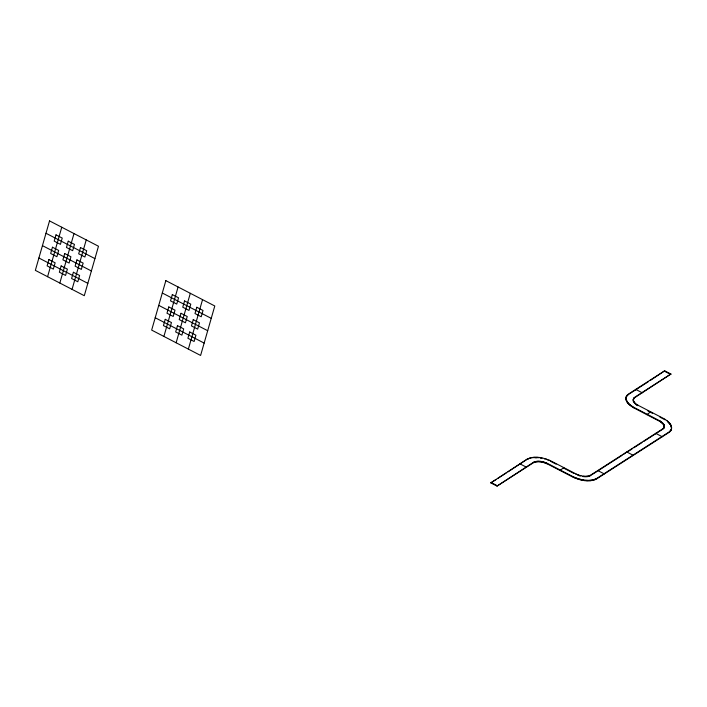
<?xml version="1.0" encoding="UTF-8"?>
<svg xmlns="http://www.w3.org/2000/svg" width="707" height="707" viewBox="0 0 707 707"><rect width="100%" height="100%" fill="white"/><g stroke="black" fill="none" stroke-linecap="round" stroke-linejoin="round"><path stroke-width="1.06" d="M625.881 398.315L626.128 397.113C624.944 402.424 630.591 406.074 634.577 408.275L660.365 421.708L663.139 424.05L664.288 426.913M664.227 427.355L663.944 424.562L660.506 421.231L634.709 407.806C630.909 405.685 626.19 402.681 626.013 397.847M625.995 397.581L626.72 395.752L628.461 394.082L664.695 370.804L670.916 374.021L634.612 397.723C630.971 400.321 635.885 404.395 638.483 405.5L662.954 418.164C666.94 420.382 672.587 424.014 671.403 429.335L671.544 428.857L670.81 430.696L669.078 432.366L596.593 478.922C588.904 482.722 579.625 480.274 572.263 476.801L547.792 464.137C543.374 462.033 537.78 460.54 533.175 462.873L497.012 486.098L490.799 482.881L527.175 459.135C534.863 455.326 544.143 457.783 551.504 461.247L575.975 473.92C580.394 476.014 585.988 477.508 590.592 475.175L662.919 428.725L664.218 427.293M47.581 276.702L61.765 227.23M59.821 283.03L74.005 233.566M72.052 289.366L86.236 239.903M163.9 336.435L178.084 286.971M176.131 342.771L190.316 293.308M188.362 349.108L202.547 299.644M497.012 486.098L533.308 462.405C537.912 460.071 543.506 461.565 547.925 463.659L572.396 476.332C579.767 479.806 589.046 482.254 596.735 478.445L669.211 431.897L671.305 429.564L671.173 430.033M519.76 464.278L519.892 463.81L526.105 467.027L525.973 467.504M507.997 471.843L527.943 458.702M529.87 457.959L529.737 458.428L530.833 458.154M532.018 457.942L532.15 457.473M533.272 457.8L533.405 457.332M534.722 457.261L534.589 457.729L537.373 457.791L537.506 457.323M533.697 462.581L533.838 462.104M534.245 462.343L534.377 461.865M535.959 457.729L536.092 457.252M534.846 462.139L534.978 461.662M535.499 461.971L535.632 461.503M536.206 461.848L536.339 461.379M536.949 461.768L537.081 461.291M537.727 461.724L537.868 461.247M538.822 457.924L538.955 457.456M538.548 461.715L538.681 461.247M539.388 461.759L539.521 461.291M540.245 461.839L540.387 461.371M541.924 457.924L541.783 458.392L540.298 458.127M541.129 461.954L541.262 461.485M542.013 462.113L542.145 461.644M542.896 462.316L543.038 461.839M543.78 462.546L543.922 462.078M544.77 459.117L544.903 458.649M544.655 462.82L544.797 462.351M546.237 459.577L546.37 459.099M545.512 463.12L545.654 462.652M546.352 463.456L546.484 462.988M547.678 460.08L547.81 459.612M547.174 463.827L547.306 463.359M549.083 460.646L549.215 460.177M550.426 461.247L550.559 460.778M559.979 470.447L563.788 467.61M573.209 477.278L573.342 476.801M574.552 477.879L574.685 477.411M576.594 474.229L575.843 474.388M575.958 478.445L576.09 477.967M577.416 474.6L578.114 475.404L578.255 474.936M577.398 478.948L577.531 478.48M578.865 479.408L578.998 478.931M578.98 475.705L579.987 475.502M580.871 475.74L579.846 475.979M580.35 479.797L580.491 479.328M581.843 480.133L581.985 479.655M582.506 476.571L583.522 476.218M583.381 476.686L584.38 476.297M583.337 480.398L583.469 479.929M584.247 476.765L585.219 476.332M584.813 480.601L584.945 480.133M585.087 476.801L586.041 476.332M585.9 476.801L586.819 476.288M586.262 480.733L586.395 480.265M586.686 476.757L587.57 476.2M588.79 476.385L588.922 475.917M587.676 480.795L587.809 480.327M589.523 475.714L589.391 476.182L596.761 471.604M589.93 475.944L590.071 475.475M589.046 480.795L589.178 480.327M590.363 480.725L590.495 480.247M591.618 480.583L591.75 480.106M592.793 480.371L592.934 479.903M593.898 480.097L594.03 479.62M594.905 479.753L595.047 479.284M595.824 479.355L595.957 478.886M603.875 474.247L604.008 473.77L597.795 470.553L597.662 471.021L622.098 455.326M626.358 396.415L626.225 396.883L628.32 394.55L648.275 381.736M626.579 396.229L626.72 395.752M625.898 399.084L626.031 398.607M627.056 395.611L627.197 395.142M626.04 399.87L626.172 399.393M627.657 395.045L627.789 394.568M626.305 400.675L626.437 400.197M626.685 401.488L626.826 401.019M627.197 402.318L627.33 401.841M627.816 403.14L627.949 402.672M628.55 403.962L628.682 403.485M629.389 404.766L629.522 404.298M630.326 405.562L630.458 405.093M635.602 389.875L635.734 389.407L641.956 392.624L641.815 393.092M631.36 406.339L631.492 405.862M633.658 398.288L633.11 400.003L634.753 397.254L670.916 374.021M633.251 399.985L633.587 401.885L633.719 401.417M633.808 398.395L633.94 397.917M633.198 400.922L633.331 400.454M634.161 398.059L634.294 397.581M633.357 401.399L633.49 400.931M632.482 407.082L632.615 406.613M634.02 401.903L634.259 402.866L634.391 402.398M634.692 403.361L634.824 402.884M633.666 407.789L633.799 407.312M635.186 403.838L635.328 403.37M637.891 405.173L637.758 405.65L637.034 405.217L636.494 404.298M637.034 405.217L637.166 404.74M632.836 455.644L632.968 455.167L626.756 451.95L623.901 454.168M646.861 414.638L650.67 411.81L650.537 412.278L652.428 413.259M650.078 380.578L664.695 370.804M655.583 433.824L655.716 433.347L661.929 436.572L661.796 437.041M659.64 421.275L659.772 420.798M660.365 421.708L660.506 421.231M661.036 422.15L661.169 421.672M661.646 422.609L661.787 422.132M662.203 423.078L662.344 422.609M663.873 418.659L663.732 419.136L662.821 418.641M662.706 423.564L662.839 423.086M663.139 424.05L663.272 423.581M663.511 424.536L663.643 424.067M664.916 419.834L665.057 419.366M663.811 425.031L663.944 424.562M664.041 425.517L664.173 425.048M663.369 428.389L663.237 428.866L664.359 426.878M664.2 425.994L664.333 425.526M663.59 428.522L663.723 428.053M663.873 428.159L664.006 427.691M664.28 426.462L664.412 425.994M664.085 427.77L664.421 426.445M667.205 420.886L670.201 424.607L670.342 424.129M668.009 422.15L668.15 421.672M668.849 422.954L668.981 422.486M669.582 423.776L669.715 423.307M670.846 424.96L671.517 428.601L671.65 428.124M671.093 426.241L671.235 425.773M669.741 431.88L669.883 431.403M671.358 427.046L671.491 426.577M670.342 431.305L670.475 430.837M670.81 430.696L670.952 430.218M671.5 427.832L671.632 427.364M490.799 482.881L496.226 479.399M498.037 478.232L506.185 473.001M627.524 451.844L632.049 448.936M633.861 447.77L642.009 442.538M643.812 441.38L662.786 429.193M527.811 459.17L528.73 458.772M587.429 476.677L588.136 476.553M664.562 371.272L670.775 374.498M647.727 410.82L649.6 411.792M659.985 417.174L661.876 418.146M551.372 461.724L556.1 464.163M563.656 468.078L573.969 473.425M162.301 293.007L211.243 318.344M45.99 233.266L94.924 258.612M158.757 305.371L207.69 330.717M42.438 245.629L91.38 270.975M490.932 482.413L497.145 485.629M155.204 317.735L204.146 343.081M38.894 257.993L87.836 283.339M635.752 404.307L636.362 404.766M49.534 220.902L35.35 270.366L84.292 295.703L98.476 246.239L49.534 220.902M48.924 259.584L47.122 265.867L53.334 269.084L55.137 262.801L48.924 259.584M52.468 247.22L50.665 253.495L56.887 256.721L58.681 250.437L52.468 247.22M56.012 234.848L54.218 241.131L60.431 244.348L62.234 238.065L56.012 234.848M61.156 265.92L59.361 272.204L65.574 275.421L67.377 269.137L61.156 265.92M64.708 253.548L62.905 259.831L69.118 263.048L70.921 256.774L64.708 253.548M68.252 241.184L66.449 247.468L72.662 250.685L74.465 244.401L68.252 241.184M73.395 272.257L71.593 278.531L77.805 281.757L79.608 275.474L73.395 272.257M76.939 259.884L75.136 266.168L81.349 269.385L83.152 263.11L76.939 259.884M80.483 247.521L78.68 253.804L84.902 257.021L86.696 250.738L80.483 247.521M165.845 280.635L151.66 330.098L200.602 355.444L214.787 305.981L165.845 280.635M165.235 319.325L163.432 325.6L169.653 328.826L171.448 322.542L165.235 319.325M168.779 306.953L166.985 313.236L173.197 316.453L175 310.17L168.779 306.953M172.331 294.589L170.528 300.873L176.741 304.09L178.544 297.806L172.331 294.589M177.475 325.653L175.672 331.937L181.885 335.153L183.687 328.879L177.475 325.653M181.019 313.289L179.216 319.573L185.428 322.79L187.231 316.506L181.019 313.289M184.562 300.926L182.76 307.209L188.972 310.426L190.775 304.143L184.562 300.926M189.706 331.99L187.903 338.273L194.116 341.49L195.919 335.215L189.706 331.99M193.25 319.626L191.447 325.909L197.668 329.126L199.462 322.843L193.25 319.626M196.793 307.262L194.999 313.546L201.212 316.763L203.015 310.479L196.793 307.262"/></g></svg>
